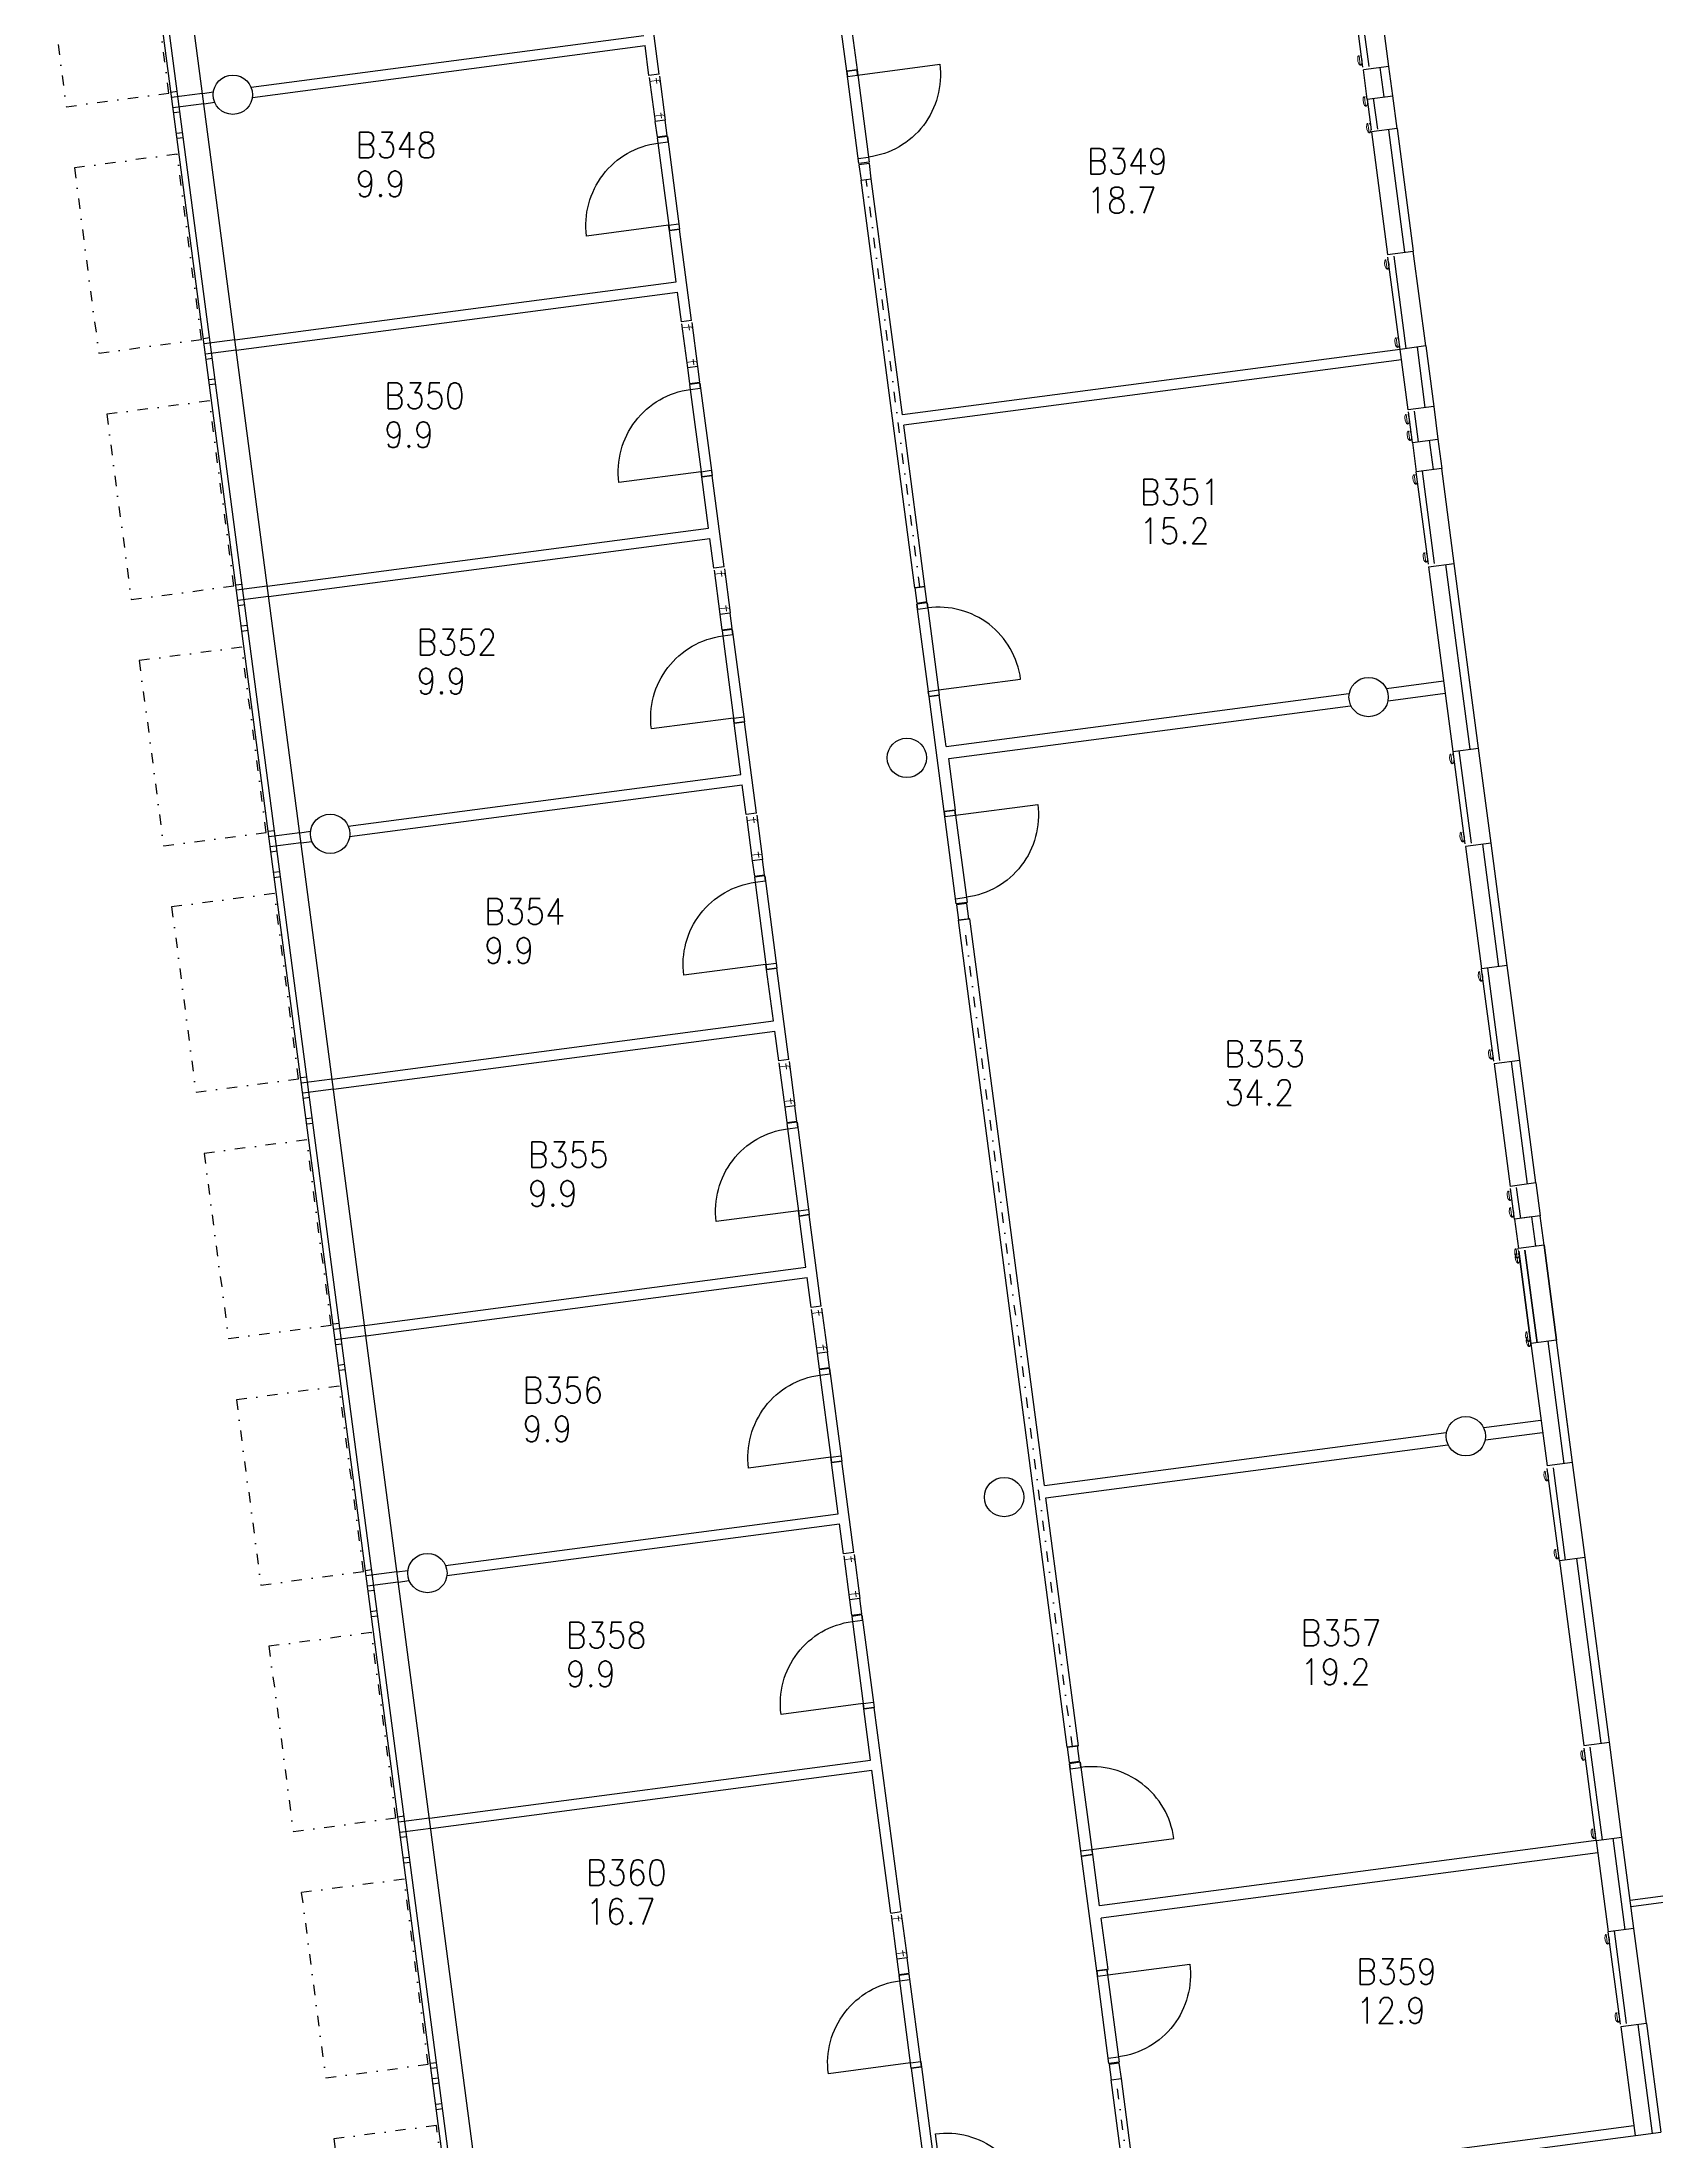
# Model space of a CAD drawing. Extents: x 9164 to 122974, y 9874 to 72490.
# Drawn here: x 10870 to 26465, y 28926 to 49206 of the extents above; entities that cross this region are included whole.
import ezdxf
from ezdxf.enums import TextEntityAlignment as Align

# ---------------------------------------------------------------- set-up
doc = ezdxf.new("R2010")
doc.units = 0
doc.header["$LTSCALE"] = 100
doc.header["$MEASUREMENT"] = 0
doc.linetypes.add('PKL', pattern=[3, 1, -1, 0, -1])
for name, color, linetype in [('ART1100T0', 7, 'CONTINUOUS'), ('ART1100T3', 7, 'CONTINUOUS'), ('ART1100TB', 7, 'CONTINUOUS'), ('M06001', 7, 'CONTINUOUS'), ('M06037', 8, 'CONTINUOUS'), ('M06041', 8, 'CONTINUOUS'), ('M06051', 3, 'CONTINUOUS')]:
    doc.layers.add(name, color=color, linetype=linetype)
doc.styles.get("Standard").update_dxf_attribs({"font": 'simplex.shx'})

# ---------------------------------------------------------------- blocks, each defined once
blk = doc.blocks.new('AIOA_IKK-C')
at = {"layer": 'M06041', "linetype": 'ByBlock'}
for p, q in [((0, 0), (1000, 0)), ((0, -100), (1000, -100))]:
    blk.add_line(p, q, dxfattribs=at)
at = {"layer": 'M06041', "flags": 8}
blk.add_attdef('E', (0, 0), '', height=100, dxfattribs=at)
blk.add_attdef('E', text='', height=100, dxfattribs=at).set_placement((500, 0), align=Align.CENTER)
blk.add_attdef('E', text='', height=100, dxfattribs=at).set_placement((1000, 0), align=Align.RIGHT)
at = {"layer": 'M06051', "width": 0.9, "flags": 8}
for p in [(50, 0), (950, 0)]:
    blk.add_attdef('SARANA', text='', height=50, dxfattribs=at).set_placement(p, align=Align.MIDDLE)
at = {"layer": 'M06051', "width": 0.9}
for tag, p, flags in [('IKKKDI', (50, -700), 8), ('IKKNRO', (50, -850), 8), ('IKKYLE', (50, -1000), 9)]:
    blk.add_attdef(tag, p, '', height=125, dxfattribs=dict(at, flags=flags))
blk = doc.blocks.new('AIOA_IKK-B')
at = {"layer": 'M06041', "linetype": 'ByBlock'}
for p, q in [((0, 100), (1000, 100)), ((0, 0), (1000, 0))]:
    blk.add_line(p, q, dxfattribs=at)
at = {"layer": 'M06041', "flags": 8}
blk.add_attdef('F', (0, 0), '', height=100, dxfattribs=at)
blk.add_attdef('F', text='', height=100, dxfattribs=at).set_placement((500, 0), align=Align.CENTER)
blk.add_attdef('F', text='', height=100, dxfattribs=at).set_placement((1000, 0), align=Align.RIGHT)
at = {"layer": 'M06051', "width": 0.9}
for tag, p, flags in [('IKKYLE', (50, 875), 9), ('IKKNRO', (50, 725), 8), ('IKKKDI', (50, 575), 8)]:
    blk.add_attdef(tag, p, '', height=125, dxfattribs=dict(at, flags=flags))
at = {"layer": 'M06051', "width": 0.9, "flags": 8}
for p in [(50, 0), (950, 0)]:
    blk.add_attdef('SARANA', text='', height=50, dxfattribs=at).set_placement(p, align=Align.MIDDLE)
blk = doc.blocks.new('AIOA_HUONE')
at = {"layer": 'ART1100T0', "width": 0.9}
blk.add_attdef('HNENUM', (56, 73), '', height=250, dxfattribs=at)
at = {"layer": 'ART1100T3', "width": 0.9}
blk.add_attdef('HNEALA', (56, -302), '', height=250, dxfattribs=at)

msp = doc.modelspace()

# ---------------------------------------------------------------- linework, layer by layer
at = {"layer": 'M06001'}
for p, q in [((16834, 48896), (16717, 49779)), ((18646, 48923), (18541, 49716)), ((18680, 49432), (18745, 48936)), ((12890, 48771), (16684, 49270)), ((12903, 48671), (16697, 49171)), ((16734, 48883), (16697, 49171)), ((16834, 48896), (16734, 48883)), ((18646, 48923), (18745, 48936)), ((23884, 48970), (23637, 48937)), ((23674, 48654), (23637, 48937)), ((23837, 48676), (23800, 48959)), ((23922, 48687), (23884, 48970)), ((12420, 48709), (12526, 48723)), ((23674, 48654), (23922, 48687)), ((12433, 48610), (12539, 48624)), ((23963, 48370), (23716, 48337)), ((23716, 48337), (23871, 47154)), ((23879, 48359), (24035, 47176)), ((23963, 48370), (24119, 47187)), ((18784, 47872), (18883, 47885)), ((19302, 43936), (18784, 47872)), ((19184, 45604), (18883, 47885)), ((16932, 47386), (17031, 47399)), ((16997, 46891), (16932, 47386)), ((17147, 46517), (17031, 47399)), ((23871, 47154), (24119, 47187)), ((12734, 46329), (16997, 46891)), ((12747, 46230), (17010, 46791)), ((17048, 46504), (17010, 46791)), ((17147, 46517), (17048, 46504)), ((24240, 46270), (23992, 46237)), ((24156, 46259), (24232, 45676)), ((24240, 46270), (24317, 45687)), ((23992, 46237), (19184, 45604)), ((24005, 46138), (19197, 45505)), ((24069, 45654), (23992, 46237)), ((24317, 45687), (24069, 45654)), ((19401, 43949), (19197, 45505)), ((24111, 45337), (24358, 45370)), ((24111, 45337), (24148, 45054)), ((24274, 45359), (24311, 45076)), ((24274, 45359), (24311, 45076)), ((24358, 45370), (24396, 45087)), ((24396, 45087), (24148, 45054)), ((17245, 45007), (17344, 45020)), ((17310, 44511), (17245, 45007)), ((17460, 44138), (17344, 45020)), ((13047, 43950), (17310, 44511)), ((13060, 43851), (17323, 44412)), ((17361, 44124), (17323, 44412)), ((17460, 44138), (17361, 44124)), ((24268, 44137), (24516, 44170)), ((24268, 44137), (24503, 42354)), ((24432, 44159), (24667, 42376)), ((24751, 42387), (24516, 44170)), ((19302, 43936), (19401, 43949)), ((23862, 42963), (24413, 43036)), ((24677, 42949), (24661, 43068)), ((19441, 42885), (19540, 42898)), ((19587, 41775), (19441, 42885)), ((19605, 42403), (19540, 42898)), ((19605, 42403), (23498, 42915)), ((19631, 42285), (23514, 42796)), ((23877, 42844), (24429, 42917)), ((17558, 42627), (17657, 42640)), ((17623, 42132), (17558, 42627)), ((17773, 41758), (17657, 42640)), ((24503, 42354), (24751, 42387)), ((19696, 41789), (19631, 42285)), ((13829, 41632), (17623, 42132)), ((13842, 41533), (17636, 42033)), ((17674, 41745), (17636, 42033)), ((19587, 41775), (19696, 41789)), ((13360, 41570), (13466, 41584)), ((17773, 41758), (17674, 41745)), ((13373, 41471), (13479, 41485)), ((24872, 41470), (24624, 41437)), ((24624, 41437), (24780, 40254)), ((24788, 41459), (24943, 40276)), ((25027, 40287), (24872, 41470)), ((19834, 40738), (19725, 40724)), ((20776, 32738), (19725, 40724)), ((20555, 35266), (19834, 40738)), ((17871, 40248), (17971, 40261)), ((17937, 39752), (17871, 40248)), ((18087, 39379), (17971, 40261)), ((25027, 40287), (24780, 40254)), ((13673, 39191), (17937, 39752)), ((13686, 39092), (17950, 39653)), ((17988, 39366), (17950, 39653)), ((18087, 39379), (17988, 39366)), ((25148, 39370), (24900, 39337)), ((25064, 39359), (25220, 38176)), ((25304, 38187), (25148, 39370)), ((24900, 39337), (25056, 38154)), ((25304, 38187), (25056, 38154)), ((18185, 37868), (18284, 37882)), ((18250, 37373), (18185, 37868)), ((18400, 36999), (18284, 37882)), ((25346, 37870), (25098, 37837)), ((25261, 37859), (25098, 37837)), ((25098, 37837), (25135, 37554)), ((25261, 37859), (25299, 37576)), ((25383, 37587), (25346, 37870)), ((25383, 37587), (25135, 37554)), ((25383, 37587), (25135, 37554)), ((13987, 36811), (18250, 37373)), ((14000, 36712), (18263, 37274)), ((18301, 36986), (18263, 37274)), ((18400, 36999), (18301, 36986)), ((25504, 36670), (25256, 36637)), ((25256, 36637), (25412, 35454)), ((25419, 36659), (25575, 35476)), ((25659, 35487), (25504, 36670)), ((24801, 35825), (25353, 35897)), ((25617, 35811), (25601, 35930)), ((20555, 35266), (24438, 35777)), ((24817, 35706), (25369, 35778)), ((18498, 35489), (18597, 35502)), ((18713, 34620), (18597, 35502)), ((20570, 35147), (24454, 35658)), ((18563, 34993), (18498, 35489)), ((25659, 35487), (25412, 35454)), ((20886, 32752), (20570, 35147)), ((14769, 34494), (18563, 34993)), ((14782, 34395), (18576, 34894)), ((18614, 34607), (18576, 34894)), ((18713, 34620), (18614, 34607)), ((25780, 34570), (25532, 34537)), ((25532, 34537), (25767, 32754)), ((25696, 34559), (25931, 32776)), ((26015, 32787), (25780, 34570)), ((14300, 34432), (14406, 34446)), ((14313, 34333), (14419, 34347)), ((18811, 33110), (18910, 33123)), ((18876, 32614), (18811, 33110)), ((19170, 31150), (18910, 33123)), ((20776, 32738), (20886, 32752)), ((25767, 32754), (26015, 32787)), ((14613, 32053), (18876, 32614)), ((14626, 31953), (18889, 32515)), ((19071, 31137), (18889, 32515)), ((25888, 31837), (26136, 31870)), ((26168, 30976), (26051, 31859)), ((26252, 30987), (26136, 31870)), ((20915, 31687), (21024, 31701)), ((21061, 30577), (20915, 31687)), ((21089, 31206), (21024, 31701)), ((25888, 31837), (21089, 31206)), ((25903, 31718), (21105, 31087)), ((25888, 31837), (26004, 30955)), ((19071, 31137), (19170, 31150)), ((21170, 30591), (21105, 31087)), ((26252, 30987), (26004, 30955)), ((21061, 30577), (21170, 30591)), ((26373, 30070), (26125, 30038)), ((26125, 30038), (26263, 28987)), ((26288, 30059), (26427, 29008)), ((26373, 30070), (26511, 29020)), ((19268, 29639), (19367, 29653)), ((19268, 29639), (19399, 28648)), ((19367, 29653), (19498, 28661)), ((21199, 29526), (21299, 29539)), ((21355, 28341), (21199, 29526)), ((21441, 28453), (21299, 29539)), ((21355, 28341), (26511, 29020)), ((21441, 28453), (26250, 29086))]:
    msp.add_line(p, q, dxfattribs=at)
for centre in [(12714, 48697), (23688, 42880), (19226, 42292), (13654, 41559), (24627, 35741), (20166, 35154), (14594, 34420)]:
    msp.add_circle(centre, 190, dxfattribs=at)
at = {"layer": 'M06037'}
for p, q in [((26216, 31260), (53728, 34882)), ((26224, 31201), (53736, 34823))]:
    msp.add_line(p, q, dxfattribs=at)
at = {"layer": 'M06041'}
for p, q in [((14837, 28058), (11479, 53559)), ((14896, 28065), (11539, 53567)), ((15135, 28087), (11777, 53599)), ((23884, 48970), (23764, 49887)), ((12176, 48727), (12116, 48719)), ((12420, 48709), (12123, 48670)), ((23963, 48370), (23922, 48687)), ((12433, 48610), (12136, 48571)), ((12202, 48529), (12143, 48521)), ((12228, 48330), (12169, 48323)), ((12235, 48281), (12175, 48273)), ((24240, 46270), (24119, 47187)), ((12489, 46348), (12430, 46340)), ((12734, 46329), (12436, 46290)), ((12747, 46230), (12449, 46191)), ((12515, 46149), (12456, 46141)), ((12541, 45951), (12482, 45943)), ((12548, 45901), (12488, 45894)), ((24317, 45687), (24358, 45370)), ((24516, 44170), (24396, 45087)), ((12802, 43968), (12743, 43960)), ((13047, 43950), (12749, 43911)), ((13060, 43851), (12763, 43812)), ((12829, 43770), (12769, 43762)), ((12855, 43572), (12795, 43564)), ((12861, 43522), (12802, 43514)), ((24872, 41470), (24751, 42387)), ((13116, 41589), (13056, 41581)), ((13360, 41570), (13063, 41531)), ((13373, 41471), (13076, 41432)), ((13142, 41390), (13082, 41383)), ((13168, 41192), (13108, 41184)), ((13174, 41143), (13115, 41135)), ((25148, 39370), (25027, 40287)), ((13429, 39209), (13369, 39201)), ((13673, 39191), (13376, 39152)), ((13686, 39092), (13389, 39053)), ((13455, 39011), (13396, 39003)), ((13481, 38813), (13422, 38805)), ((13488, 38763), (13428, 38755)), ((25304, 38187), (25346, 37870)), ((25504, 36670), (25383, 37587)), ((25383, 37587), (25504, 36670)), ((13742, 36830), (13683, 36822)), ((13987, 36811), (13689, 36772)), ((14000, 36712), (13702, 36673)), ((13768, 36631), (13709, 36624)), ((13794, 36433), (13735, 36425)), ((13801, 36384), (13741, 36376)), ((25780, 34570), (25659, 35487)), ((14055, 34450), (13996, 34442)), ((14300, 34432), (14003, 34393)), ((14313, 34333), (14016, 34294)), ((14082, 34252), (14022, 34244)), ((14108, 34054), (14048, 34046)), ((14114, 34004), (14055, 33996)), ((26136, 31870), (26015, 32787)), ((14369, 32071), (14309, 32063)), ((14613, 32053), (14316, 32013)), ((14626, 31953), (14329, 31914)), ((14395, 31873), (14335, 31865)), ((14421, 31674), (14361, 31666)), ((14427, 31625), (14368, 31617)), ((26373, 30070), (26252, 30987)), ((14682, 29691), (14623, 29684)), ((14689, 29642), (14629, 29634)), ((14702, 29543), (14642, 29535)), ((14708, 29493), (14649, 29485)), ((14734, 29295), (14675, 29287)), ((14741, 29245), (14681, 29237))]:
    msp.add_line(p, q, dxfattribs=at)
at = {"layer": 'M06041', "linetype": 'PKL'}
for p, q in [((19352, 43943), (18834, 47879)), ((20826, 32744), (19775, 40731)), ((21392, 28447), (21249, 29532))]:
    msp.add_line(p, q, dxfattribs=at)
for points in [[(11862, 50501), (10870, 50371), (11106, 48581), (12097, 48712)], [(12175, 48122), (11183, 47991), (11419, 46202), (12411, 46332)], [(12488, 45742), (11497, 45612), (11732, 43822), (12724, 43953)], [(12801, 43363), (11810, 43232), (12046, 41443), (13037, 41573)], [(13115, 40983), (12123, 40853), (12359, 39063), (13350, 39194)], [(13428, 38604), (12437, 38473), (12672, 36684), (13664, 36814)], [(13741, 36224), (12750, 36094), (12985, 34304), (13977, 34435)], [(14054, 33845), (13063, 33714), (13299, 31925), (14290, 32055)], [(14368, 31465), (13376, 31335), (13612, 29545), (14603, 29676)], [(14681, 29086), (13690, 28956), (13816, 27999), (14807, 28129)]]:
    msp.add_lwpolyline(points, close=True, dxfattribs=at)
at = {"layer": 'M06051', "linetype": 'ByBlock'}
for p, q in [((18763, 48031), (18646, 48923)), ((18745, 48936), (18862, 48044)), ((16814, 48279), (16932, 47386)), ((16913, 48292), (17031, 47399)), ((17127, 45899), (17245, 45007)), ((17227, 45912), (17344, 45020)), ((19441, 42885), (19323, 43778)), ((19422, 43791), (19540, 42898)), ((17441, 43520), (17558, 42627)), ((17540, 43533), (17657, 42640)), ((19691, 41789), (19587, 41775)), ((19691, 41789), (19808, 40896)), ((19697, 41739), (19691, 41789)), ((19704, 40883), (19587, 41775)), ((19587, 41775), (19593, 41725)), ((19593, 41725), (19697, 41739)), ((17754, 41140), (17871, 40248)), ((17853, 41153), (17971, 40261)), ((19698, 40932), (19802, 40946)), ((19704, 40883), (19698, 40932)), ((19808, 40896), (19704, 40883)), ((19802, 40946), (19808, 40896)), ((18067, 38761), (18185, 37868)), ((18166, 38774), (18284, 37882)), ((18380, 36381), (18498, 35489)), ((18480, 36394), (18597, 35502)), ((18694, 34002), (18811, 33110)), ((18793, 34015), (18910, 33123)), ((20901, 32593), (20797, 32579)), ((20915, 31687), (20797, 32579)), ((20797, 32579), (20804, 32530)), ((20804, 32530), (20908, 32543)), ((20901, 32593), (21019, 31701)), ((20908, 32543), (20901, 32593)), ((20908, 31737), (21012, 31750)), ((20915, 31687), (20908, 31737)), ((21019, 31701), (20915, 31687)), ((21012, 31750), (21019, 31701)), ((19268, 29639), (19151, 30532)), ((19367, 29653), (19250, 30545)), ((21179, 29684), (21061, 30577)), ((21160, 30590), (21278, 29697))]:
    msp.add_line(p, q, dxfattribs=at)
at = {"layer": 'M06051'}
for p, q in [((16892, 48450), (16793, 48437)), ((16793, 48437), (16813, 48289)), ((16813, 48289), (16912, 48302)), ((16912, 48302), (16892, 48450)), ((18864, 48034), (18764, 48021)), ((18764, 48021), (18784, 47872)), ((18784, 47872), (18883, 47885)), ((18883, 47885), (18864, 48034)), ((17206, 46071), (17106, 46058)), ((17106, 46058), (17126, 45909)), ((17225, 45922), (17206, 46071)), ((17126, 45909), (17225, 45922)), ((19401, 43949), (19302, 43936)), ((19302, 43936), (19322, 43788)), ((19421, 43801), (19401, 43949)), ((17519, 43691), (17420, 43678)), ((17420, 43678), (17439, 43530)), ((17538, 43543), (17519, 43691)), ((19322, 43788), (19421, 43801)), ((17439, 43530), (17538, 43543)), ((17832, 41312), (17733, 41299)), ((17733, 41299), (17753, 41150)), ((17852, 41163), (17832, 41312)), ((17753, 41150), (17852, 41163)), ((19805, 40886), (19706, 40873)), ((19706, 40873), (19725, 40724)), ((19824, 40737), (19805, 40886)), ((19725, 40724), (19824, 40737)), ((18145, 38932), (18046, 38919)), ((18046, 38919), (18066, 38771)), ((18066, 38771), (18165, 38784)), ((18165, 38784), (18145, 38932)), ((18459, 36553), (18360, 36540)), ((18360, 36540), (18379, 36391)), ((18478, 36404), (18459, 36553)), ((18379, 36391), (18478, 36404)), ((18772, 34174), (18673, 34160)), ((18673, 34160), (18692, 34012)), ((18792, 34025), (18772, 34174)), ((18692, 34012), (18792, 34025)), ((20876, 32751), (20776, 32738)), ((20776, 32738), (20796, 32589)), ((20895, 32602), (20876, 32751)), ((20796, 32589), (20895, 32602)), ((19229, 30703), (19130, 30690)), ((19130, 30690), (19149, 30542)), ((19248, 30555), (19229, 30703)), ((19149, 30542), (19248, 30555)), ((21279, 29687), (21180, 29674)), ((21180, 29674), (21199, 29526)), ((21299, 29539), (21279, 29687)), ((21199, 29526), (21299, 29539))]:
    msp.add_line(p, q, dxfattribs=at)
at = {"layer": 'M06051', "linetype": 'ByBlock'}
for points in [[(18646, 48923), (18652, 48874), (18751, 48887), (18745, 48936)], [(16814, 48279), (16821, 48229), (16920, 48242), (16913, 48292)], [(18763, 48031), (18757, 48080), (18856, 48094), (18862, 48044)], [(16932, 47386), (16925, 47436), (17024, 47449), (17031, 47399)], [(17127, 45899), (17134, 45850), (17233, 45863), (17227, 45912)], [(17245, 45007), (17238, 45056), (17337, 45070), (17344, 45020)], [(19323, 43778), (19330, 43728), (19429, 43741), (19422, 43791)], [(17441, 43520), (17447, 43470), (17546, 43483), (17540, 43533)], [(19441, 42885), (19434, 42935), (19533, 42948), (19540, 42898)], [(17558, 42627), (17552, 42677), (17651, 42690), (17657, 42640)], [(17754, 41140), (17760, 41091), (17860, 41104), (17853, 41153)], [(17871, 40248), (17865, 40298), (17964, 40311), (17971, 40261)], [(18067, 38761), (18074, 38711), (18173, 38724), (18166, 38774)], [(18185, 37868), (18178, 37918), (18277, 37931), (18284, 37882)], [(18380, 36381), (18387, 36332), (18486, 36345), (18480, 36394)], [(18498, 35489), (18491, 35539), (18591, 35552), (18597, 35502)], [(18694, 34002), (18700, 33952), (18799, 33965), (18793, 34015)], [(18811, 33110), (18805, 33159), (18904, 33172), (18910, 33123)], [(19151, 30532), (19157, 30482), (19256, 30495), (19250, 30545)], [(21061, 30577), (21068, 30527), (21167, 30540), (21160, 30590)], [(19268, 29639), (19261, 29689), (19361, 29702), (19367, 29653)], [(21179, 29684), (21172, 29734), (21271, 29747), (21278, 29697)]]:
    msp.add_lwpolyline(points, close=True, dxfattribs=at)
for points in [[(18751, 48887), (19544, 48991, -0.414214), (18856, 48094, -0.671351)], [(16925, 47436), (16132, 47332, -0.414214), (16821, 48229, -0.671351)], [(17238, 45056), (16445, 44952, -0.414214), (17134, 45850, -0.671351)], [(19533, 42948), (20326, 43052, 0.414214), (19429, 43741, 0.671351)], [(17552, 42677), (16758, 42573, -0.414214), (17447, 43470, -0.671351)], [(19697, 41739), (20491, 41843, -0.414214), (19802, 40946, -0.671351)], [(17865, 40298), (17072, 40193, -0.414214), (17760, 41091, -0.671351)], [(18178, 37918), (17385, 37814, -0.414214), (18074, 38711, -0.671351)], [(18491, 35539), (17698, 35434, -0.414214), (18387, 36332, -0.671351)], [(18805, 33159), (18011, 33055, -0.414214), (18700, 33952, -0.671351)], [(21012, 31750), (21806, 31855, 0.414214), (20908, 32543, 0.671351)], [(21167, 30540), (21960, 30644, -0.414214), (21271, 29747, -0.671351)], [(19261, 29689), (18468, 29585, -0.414214), (19157, 30482, -0.671351)], [(19607, 28212), (19503, 29005, -0.414214), (20400, 28316, -0.671351)]]:
    msp.add_lwpolyline(points, format="xyb", dxfattribs=at)

# ---------------------------------------------------------------- block references
at = {"layer": 'ART1100TB'}
for p, values in [((13844, 48013), {'HNENUM': 'B348', 'HNEALA': '9.9'}), ((20911, 47855), {'HNENUM': 'B349', 'HNEALA': '18.7'}), ((14119, 45591), {'HNENUM': 'B350', 'HNEALA': '9.9'}), ((21420, 44662), {'HNENUM': 'B351', 'HNEALA': '15.2'}), ((14432, 43211), {'HNENUM': 'B352', 'HNEALA': '9.9'}), ((15087, 40610), {'HNENUM': 'B354', 'HNEALA': '9.9'}), ((22238, 39236), {'HNENUM': 'B353', 'HNEALA': '34.2'}), ((15509, 38263), {'HNENUM': 'B355', 'HNEALA': '9.9'}), ((15456, 35989), {'HNENUM': 'B356', 'HNEALA': '9.9'}), ((15875, 33623), {'HNENUM': 'B358', 'HNEALA': '9.9'}), ((22974, 33644), {'HNENUM': 'B357', 'HNEALA': '19.2'}), ((16069, 31329), {'HNENUM': 'B360', 'HNEALA': '16.7'}), ((23511, 30373), {'HNENUM': 'B359', 'HNEALA': '12.9'})]:
    msp.add_blockref('AIOA_HUONE', p, dxfattribs=at).add_auto_attribs(values)
at = {"layer": 'M06041'}
ref = msp.add_blockref('AIOA_IKK-C', (23633, 48962), dxfattribs=dict(at, xscale=0.9, yscale=0.6, zscale=0.9, rotation=97.50000000000001))
ref.add_attrib('E', 'e', dxfattribs={"height": 60, "rotation": 97.5, "width": 3, "flags": 2}).set_placement((23516, 49854), align=Align.RIGHT)
ref.add_attrib('E', 'e', (23633, 48962), dxfattribs={"height": 60, "rotation": 97.5, "width": 3, "flags": 2})
ref.add_attrib('E', 'e', dxfattribs={"height": 0.18, "rotation": 97.5, "width": 4.5, "flags": 2}).set_placement((23516, 49854), align=Align.CENTER)
ref = msp.add_blockref('AIOA_IKK-B', (16737, 48864), dxfattribs=dict(at, xscale=0.43, zscale=0.43, rotation=277.5))
ref.add_attrib('F', 'f', dxfattribs={"height": 100, "rotation": 277.5, "width": 1.8, "flags": 2}).set_placement((16793, 48437), align=Align.RIGHT)
ref.add_attrib('F', 'f', (16737, 48864), dxfattribs={"height": 100, "rotation": 277.5, "width": 1.8, "flags": 2})
ref.add_attrib('F', 'f', dxfattribs={"height": 0.18, "rotation": 277.5, "width": 2.7, "flags": 2}).set_placement((16793, 48437), align=Align.CENTER)
ref = msp.add_blockref('AIOA_IKK-C', (23674, 48654), dxfattribs=dict(at, xscale=-0.3, yscale=0.6, zscale=0.3, rotation=97.50000000000001))
ref.add_attrib('E', 'e', dxfattribs={"height": 60, "rotation": 97.5, "width": 3, "flags": 2}).set_placement((23701, 48446), align=Align.RIGHT)
ref.add_attrib('E', 'e', (23685, 48565), dxfattribs={"height": 60, "rotation": 97.5, "width": 3, "flags": 2})
ref.add_attrib('E', 'e', dxfattribs={"height": 0.18, "rotation": 97.5, "width": 4.5, "flags": 2}).set_placement((23713, 48357), align=Align.CENTER)
ref = msp.add_blockref('AIOA_IKK-C', (23992, 46237), dxfattribs=dict(at, xscale=0.9, yscale=0.6, zscale=0.9, rotation=97.50000000000001))
ref.add_attrib('E', 'e', dxfattribs={"height": 60, "rotation": 97.5, "width": 3, "flags": 2}).set_placement((23875, 47129), align=Align.RIGHT)
ref.add_attrib('E', 'e', (23992, 46237), dxfattribs={"height": 60, "rotation": 97.5, "width": 3, "flags": 2})
ref.add_attrib('E', 'e', dxfattribs={"height": 0.18, "rotation": 97.5, "width": 4.5, "flags": 2}).set_placement((23875, 47129), align=Align.CENTER)
ref = msp.add_blockref('AIOA_IKK-B', (17050, 46484), dxfattribs=dict(at, xscale=0.43, zscale=0.43, rotation=277.5))
ref.add_attrib('F', 'f', dxfattribs={"height": 100, "rotation": 277.5, "width": 1.8, "flags": 2}).set_placement((17106, 46058), align=Align.RIGHT)
ref.add_attrib('F', 'f', (17050, 46484), dxfattribs={"height": 100, "rotation": 277.5, "width": 1.8, "flags": 2})
ref.add_attrib('F', 'f', dxfattribs={"height": 0.18, "rotation": 277.5, "width": 2.7, "flags": 2}).set_placement((17106, 46058), align=Align.CENTER)
ref = msp.add_blockref('AIOA_IKK-C', (24111, 45337), dxfattribs=dict(at, xscale=0.3, yscale=0.6, zscale=0.3, rotation=97.49999999999757))
ref.add_attrib('E', 'e', dxfattribs={"height": 60, "rotation": 97.5, "width": 3, "flags": 2}).set_placement((24071, 45634), align=Align.RIGHT)
ref.add_attrib('E', 'e', (24111, 45337), dxfattribs={"height": 60, "rotation": 97.5, "width": 3, "flags": 2})
ref.add_attrib('E', 'e', dxfattribs={"height": 0.18, "rotation": 97.5, "width": 4.5, "flags": 2}).set_placement((24071, 45634), align=Align.CENTER)
ref = msp.add_blockref('AIOA_IKK-C', (24265, 44162), dxfattribs=dict(at, xscale=0.9, yscale=0.6, zscale=0.9, rotation=97.50000000000001))
ref.add_attrib('E', 'e', dxfattribs={"height": 60, "rotation": 97.5, "width": 3, "flags": 2}).set_placement((24148, 45054), align=Align.RIGHT)
ref.add_attrib('E', 'e', (24265, 44162), dxfattribs={"height": 60, "rotation": 97.5, "width": 3, "flags": 2})
ref.add_attrib('E', 'e', dxfattribs={"height": 0.18, "rotation": 97.5, "width": 4.5, "flags": 2}).set_placement((24148, 45054), align=Align.CENTER)
ref = msp.add_blockref('AIOA_IKK-B', (17364, 44105), dxfattribs=dict(at, xscale=0.43, zscale=0.43, rotation=277.5))
ref.add_attrib('F', 'f', dxfattribs={"height": 100, "rotation": 277.5, "width": 1.8, "flags": 2}).set_placement((17420, 43678), align=Align.RIGHT)
ref.add_attrib('F', 'f', (17364, 44105), dxfattribs={"height": 100, "rotation": 277.5, "width": 1.8, "flags": 2})
ref.add_attrib('F', 'f', dxfattribs={"height": 0.18, "rotation": 277.5, "width": 2.7, "flags": 2}).set_placement((17420, 43678), align=Align.CENTER)
ref = msp.add_blockref('AIOA_IKK-C', (24621, 41462), dxfattribs=dict(at, xscale=0.9, yscale=0.6, zscale=0.9, rotation=97.50000000000001))
ref.add_attrib('E', 'e', dxfattribs={"height": 60, "rotation": 97.5, "width": 3, "flags": 2}).set_placement((24503, 42354), align=Align.RIGHT)
ref.add_attrib('E', 'e', (24621, 41462), dxfattribs={"height": 60, "rotation": 97.5, "width": 3, "flags": 2})
ref.add_attrib('E', 'e', dxfattribs={"height": 0.18, "rotation": 97.5, "width": 4.5, "flags": 2}).set_placement((24503, 42354), align=Align.CENTER)
ref = msp.add_blockref('AIOA_IKK-B', (17677, 41725), dxfattribs=dict(at, xscale=0.43, zscale=0.43, rotation=277.5))
ref.add_attrib('F', 'f', dxfattribs={"height": 100, "rotation": 277.5, "width": 1.8, "flags": 2}).set_placement((17733, 41299), align=Align.RIGHT)
ref.add_attrib('F', 'f', (17677, 41725), dxfattribs={"height": 100, "rotation": 277.5, "width": 1.8, "flags": 2})
ref.add_attrib('F', 'f', dxfattribs={"height": 0.18, "rotation": 277.5, "width": 2.7, "flags": 2}).set_placement((17733, 41299), align=Align.CENTER)
ref = msp.add_blockref('AIOA_IKK-C', (24897, 39362), dxfattribs=dict(at, xscale=0.9, yscale=0.6, zscale=0.9, rotation=97.50000000000001))
ref.add_attrib('E', 'e', dxfattribs={"height": 60, "rotation": 97.5, "width": 3, "flags": 2}).set_placement((24780, 40254), align=Align.RIGHT)
ref.add_attrib('E', 'e', (24897, 39362), dxfattribs={"height": 60, "rotation": 97.5, "width": 3, "flags": 2})
ref.add_attrib('E', 'e', dxfattribs={"height": 0.18, "rotation": 97.5, "width": 4.5, "flags": 2}).set_placement((24780, 40254), align=Align.CENTER)
ref = msp.add_blockref('AIOA_IKK-B', (17990, 39346), dxfattribs=dict(at, xscale=0.43, zscale=0.43, rotation=277.5))
ref.add_attrib('F', 'f', dxfattribs={"height": 100, "rotation": 277.5, "width": 1.8, "flags": 2}).set_placement((18046, 38919), align=Align.RIGHT)
ref.add_attrib('F', 'f', (17990, 39346), dxfattribs={"height": 100, "rotation": 277.5, "width": 1.8, "flags": 2})
ref.add_attrib('F', 'f', dxfattribs={"height": 0.18, "rotation": 277.5, "width": 2.7, "flags": 2}).set_placement((18046, 38919), align=Align.CENTER)
ref = msp.add_blockref('AIOA_IKK-C', (25098, 37837), dxfattribs=dict(at, xscale=0.3, yscale=0.6, zscale=0.3, rotation=97.50000000000044))
ref.add_attrib('E', 'e', dxfattribs={"height": 60, "rotation": 97.5, "width": 3, "flags": 2}).set_placement((25059, 38134), align=Align.RIGHT)
ref.add_attrib('E', 'e', (25098, 37837), dxfattribs={"height": 60, "rotation": 97.5, "width": 3, "flags": 2})
ref.add_attrib('E', 'e', dxfattribs={"height": 0.18, "rotation": 97.5, "width": 4.5, "flags": 2}).set_placement((25059, 38134), align=Align.CENTER)
ref = msp.add_blockref('AIOA_IKK-C', (25138, 37529), dxfattribs=dict(at, xscale=-0.9, yscale=0.6, zscale=0.9, rotation=97.50000000000044))
ref.add_attrib('E', 'e', dxfattribs={"height": 60, "rotation": 97.5, "width": 3, "flags": 2}).set_placement((25244, 36726), align=Align.RIGHT)
ref.add_attrib('E', 'e', (25150, 37440), dxfattribs={"height": 60, "rotation": 97.5, "width": 3, "flags": 2})
ref.add_attrib('E', 'e', dxfattribs={"height": 0.18, "rotation": 97.5, "width": 4.5, "flags": 2}).set_placement((25256, 36637), align=Align.CENTER)
ref = msp.add_blockref('AIOA_IKK-C', (25256, 36637), dxfattribs=dict(at, xscale=0.9, yscale=0.6, zscale=0.9, rotation=97.50000000000001))
ref.add_attrib('E', 'e', dxfattribs={"height": 60, "rotation": 97.5, "width": 3, "flags": 2}).set_placement((25138, 37529), align=Align.RIGHT)
ref.add_attrib('E', 'e', (25256, 36637), dxfattribs={"height": 60, "rotation": 97.5, "width": 3, "flags": 2})
ref.add_attrib('E', 'e', dxfattribs={"height": 0.18, "rotation": 97.5, "width": 4.5, "flags": 2}).set_placement((25138, 37529), align=Align.CENTER)
ref = msp.add_blockref('AIOA_IKK-B', (18303, 36966), dxfattribs=dict(at, xscale=0.43, zscale=0.43, rotation=277.5))
ref.add_attrib('F', 'f', dxfattribs={"height": 100, "rotation": 277.5, "width": 1.8, "flags": 2}).set_placement((18360, 36540), align=Align.RIGHT)
ref.add_attrib('F', 'f', (18303, 36966), dxfattribs={"height": 100, "rotation": 277.5, "width": 1.8, "flags": 2})
ref.add_attrib('F', 'f', dxfattribs={"height": 0.18, "rotation": 277.5, "width": 2.7, "flags": 2}).set_placement((18360, 36540), align=Align.CENTER)
ref = msp.add_blockref('AIOA_IKK-C', (25532, 34537), dxfattribs=dict(at, xscale=0.9, yscale=0.6, zscale=0.9, rotation=97.50000000000001))
ref.add_attrib('E', 'e', dxfattribs={"height": 60, "rotation": 97.5, "width": 3, "flags": 2}).set_placement((25415, 35429), align=Align.RIGHT)
ref.add_attrib('E', 'e', (25532, 34537), dxfattribs={"height": 60, "rotation": 97.5, "width": 3, "flags": 2})
ref.add_attrib('E', 'e', dxfattribs={"height": 0.18, "rotation": 97.5, "width": 4.5, "flags": 2}).set_placement((25415, 35429), align=Align.CENTER)
ref = msp.add_blockref('AIOA_IKK-B', (18617, 34587), dxfattribs=dict(at, xscale=0.43, zscale=0.43, rotation=277.5))
ref.add_attrib('F', 'f', dxfattribs={"height": 100, "rotation": 277.5, "width": 1.8, "flags": 2}).set_placement((18673, 34160), align=Align.RIGHT)
ref.add_attrib('F', 'f', (18617, 34587), dxfattribs={"height": 100, "rotation": 277.5, "width": 1.8, "flags": 2})
ref.add_attrib('F', 'f', dxfattribs={"height": 0.18, "rotation": 277.5, "width": 2.7, "flags": 2}).set_placement((18673, 34160), align=Align.CENTER)
ref = msp.add_blockref('AIOA_IKK-C', (25888, 31837), dxfattribs=dict(at, xscale=0.9, yscale=0.6, zscale=0.9, rotation=97.50000000000001))
ref.add_attrib('E', 'e', dxfattribs={"height": 60, "rotation": 97.5, "width": 3, "flags": 2}).set_placement((25770, 32729), align=Align.RIGHT)
ref.add_attrib('E', 'e', (25888, 31837), dxfattribs={"height": 60, "rotation": 97.5, "width": 3, "flags": 2})
ref.add_attrib('E', 'e', dxfattribs={"height": 0.18, "rotation": 97.5, "width": 4.5, "flags": 2}).set_placement((25770, 32729), align=Align.CENTER)
ref = msp.add_blockref('AIOA_IKK-B', (19074, 31117), dxfattribs=dict(at, xscale=0.43, zscale=0.43, rotation=277.5))
ref.add_attrib('F', 'f', dxfattribs={"height": 100, "rotation": 277.5, "width": 1.8, "flags": 2}).set_placement((19130, 30690), align=Align.RIGHT)
ref.add_attrib('F', 'f', (19074, 31117), dxfattribs={"height": 100, "rotation": 277.5, "width": 1.8, "flags": 2})
ref.add_attrib('F', 'f', dxfattribs={"height": 0.18, "rotation": 277.5, "width": 2.7, "flags": 2}).set_placement((19130, 30690), align=Align.CENTER)
ref = msp.add_blockref('AIOA_IKK-C', (26121, 30062), dxfattribs=dict(at, xscale=0.9, yscale=0.6, zscale=0.9, rotation=97.50000000000001))
ref.add_attrib('E', 'e', dxfattribs={"height": 60, "rotation": 97.5, "width": 3, "flags": 2}).set_placement((26004, 30955), align=Align.RIGHT)
ref.add_attrib('E', 'e', (26121, 30062), dxfattribs={"height": 60, "rotation": 97.5, "width": 3, "flags": 2})
ref.add_attrib('E', 'e', dxfattribs={"height": 0.18, "rotation": 97.5, "width": 4.5, "flags": 2}).set_placement((26004, 30955), align=Align.CENTER)

doc.saveas('drawing.dxf')
